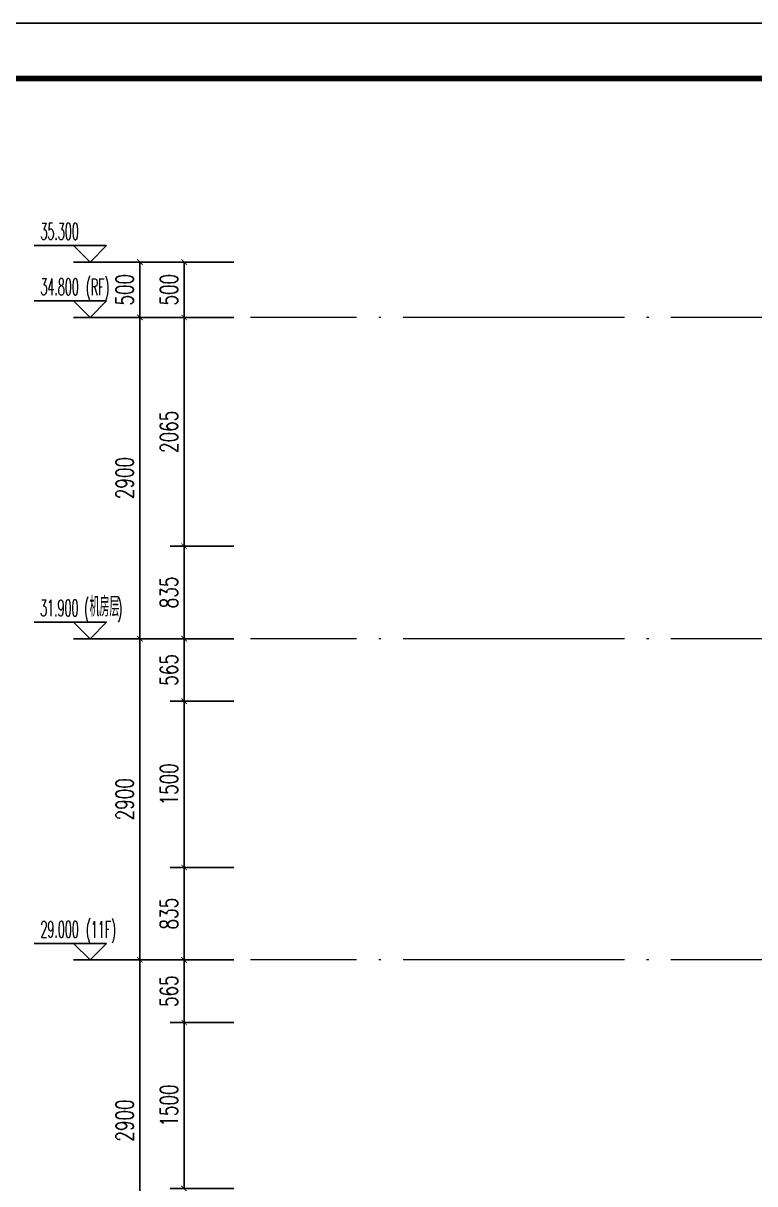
# Model space of a CAD drawing. Extents: x -668857 to 143095, y -247466 to 228182.
# Drawn here: x 54686 to 61295, y 215756 to 226233 of the extents above; entities that cross this region are included whole.
import ezdxf

# ---------------------------------------------------------------- set-up
doc = ezdxf.new("R2010")
doc.units = 0
doc.header["$LTSCALE"] = 1000
doc.linetypes.add('DOTE', pattern=[2.42, 2, -0.2, 0.02, -0.2])
doc.layers.get('0').update_dxf_attribs({"linetype": 'CONTINUOUS'})
doc.layers.get('DEFPOINTS').update_dxf_attribs({"linetype": 'CONTINUOUS'})
for name, color, linetype in [('-TK', 7, 'CONTINUOUS'), ('DIM_ELEV', 3, 'CONTINUOUS'), ('PUB_DIM', 3, 'CONTINUOUS'), ('PUB_TEXT', 2, 'CONTINUOUS')]:
    doc.layers.add(name, color=color, linetype=linetype)
doc.layers.add('DOTE', color=19, linetype='DOTE', lineweight=9)
doc.styles.add('_TCH_DIM', font='SIMPLEX.shx', dxfattribs={"width": 0.7, "bigfont": 'GBCBIG.shx'})
doc.styles.add('_TCH_DIM_T3', font='SIMPLEX', dxfattribs={"width": 0.705882, "bigfont": 'GBCBIG'})
doc.dimstyles.new('_TCH_ARCH&&50', dxfattribs={"dimtxt": 157.5, "dimasz": 50, "dimexe": 125, "dimexo": 150, "dimgap": 58.75, "dimtad": 1, "dimdec": 0, "dimzin": 0, "dimdsep": 46, "dimtxsty": '_TCH_DIM_T3', "dimblk": 'ARCHTICK', "dimcen": 0.09, "dimclrt": 7, "dimazin": 0, "dimtfac": 1, "dimtdec": 0, "dimtix": 1, "dimtmove": 2, "dimatfit": 3, "dimldrblk": 'ARCHTICK', "dimfxl": 0, "dimtolj": 1, "dimtzin": 0, "dimarcsym": 0})

# ---------------------------------------------------------------- blocks, each defined once
blk = doc.blocks.new('A1')
blk.add_lwpolyline([(0, 59400), (0, 0), (84100, 0), (84100, 59400)], close=True)
at = {"const_width": 100}
blk.add_lwpolyline([(2500, 58400), (2500, 1000), (83100, 1000), (83100, 58400)], close=True, dxfattribs=at)
blk = doc.blocks.new('_ArchTick')
at = {"color": 0, "linetype": 'ByBlock', "const_width": 0.15}
blk.add_lwpolyline([(-0.5, -0.5), (0.5, 0.5)], dxfattribs=at)
blk = doc.blocks.new('*D445')
at = {"layer": 'DEFPOINTS', "color": 0}
for p in [(56140, 217212), (56740, 217212), (56740, 215712)]:
    blk.add_point(p, dxfattribs=at)
at = {"layer": 'PUB_DIM', "color": 0, "lineweight": -2}
for p, q in [((56590, 217212), (56015, 217212)), ((56140, 215712), (56140, 217212)), ((56590, 215712), (56015, 215712))]:
    blk.add_line(p, q, dxfattribs=at)
at = {"layer": 'PUB_DIM', "color": 0, "lineweight": -2, "xscale": 50, "yscale": 50, "zscale": 50}
for p, rotation in [((56140, 217212), 90), ((56140, 215712), 270)]:
    blk.add_blockref('_ArchTick', p, dxfattribs=dict(at, rotation=rotation))
at = {"layer": 'PUB_DIM', "color": 7, "insert": (56003, 216462), "char_height": 157.5, "attachment_point": 5, "rotation": 90, "style": '_TCH_DIM_T3'}
blk.add_mtext('\\A1;1500', dxfattribs=at)
blk = doc.blocks.new('*D446')
at = {"layer": 'DEFPOINTS', "color": 0}
for p in [(56140, 217777), (56740, 217777), (56740, 217212)]:
    blk.add_point(p, dxfattribs=at)
at = {"layer": 'PUB_DIM', "color": 0, "lineweight": -2}
for p, q in [((56590, 217777), (56015, 217777)), ((56140, 217212), (56140, 217777)), ((56590, 217212), (56015, 217212))]:
    blk.add_line(p, q, dxfattribs=at)
at = {"layer": 'PUB_DIM', "color": 0, "lineweight": -2, "xscale": 50, "yscale": 50, "zscale": 50}
for p, rotation in [((56140, 217777), 90), ((56140, 217212), 270)]:
    blk.add_blockref('_ArchTick', p, dxfattribs=dict(at, rotation=rotation))
at = {"layer": 'PUB_DIM', "color": 7, "insert": (56003, 217494), "char_height": 157.5, "attachment_point": 5, "rotation": 90, "style": '_TCH_DIM_T3'}
blk.add_mtext('\\A1;565', dxfattribs=at)
blk = doc.blocks.new('*D447')
at = {"layer": 'DEFPOINTS', "color": 0}
for p in [(56140, 218612), (56740, 218612), (56740, 217777)]:
    blk.add_point(p, dxfattribs=at)
at = {"layer": 'PUB_DIM', "color": 0, "lineweight": -2}
for p, q in [((56590, 218612), (56015, 218612)), ((56140, 217777), (56140, 218612)), ((56590, 217777), (56015, 217777))]:
    blk.add_line(p, q, dxfattribs=at)
at = {"layer": 'PUB_DIM', "color": 0, "lineweight": -2, "xscale": 50, "yscale": 50, "zscale": 50}
for p, rotation in [((56140, 218612), 90), ((56140, 217777), 270)]:
    blk.add_blockref('_ArchTick', p, dxfattribs=dict(at, rotation=rotation))
at = {"layer": 'PUB_DIM', "color": 7, "insert": (56003, 218194), "char_height": 157.5, "attachment_point": 5, "rotation": 90, "style": '_TCH_DIM_T3'}
blk.add_mtext('\\A1;835', dxfattribs=at)
blk = doc.blocks.new('*D448')
at = {"layer": 'DEFPOINTS', "color": 0}
for p in [(56140, 220112), (56740, 220112), (56740, 218612)]:
    blk.add_point(p, dxfattribs=at)
at = {"layer": 'PUB_DIM', "color": 0, "lineweight": -2}
for p, q in [((56590, 220112), (56015, 220112)), ((56140, 218612), (56140, 220112)), ((56590, 218612), (56015, 218612))]:
    blk.add_line(p, q, dxfattribs=at)
at = {"layer": 'PUB_DIM', "color": 0, "lineweight": -2, "xscale": 50, "yscale": 50, "zscale": 50}
for p, rotation in [((56140, 220112), 90), ((56140, 218612), 270)]:
    blk.add_blockref('_ArchTick', p, dxfattribs=dict(at, rotation=rotation))
at = {"layer": 'PUB_DIM', "color": 7, "insert": (56003, 219362), "char_height": 157.5, "attachment_point": 5, "rotation": 90, "style": '_TCH_DIM_T3'}
blk.add_mtext('\\A1;1500', dxfattribs=at)
blk = doc.blocks.new('*D449')
at = {"layer": 'DEFPOINTS', "color": 0}
for p in [(56140, 220677), (56740, 220677), (56740, 220112)]:
    blk.add_point(p, dxfattribs=at)
at = {"layer": 'PUB_DIM', "color": 0, "lineweight": -2}
for p, q in [((56590, 220677), (56015, 220677)), ((56140, 220112), (56140, 220677)), ((56590, 220112), (56015, 220112))]:
    blk.add_line(p, q, dxfattribs=at)
at = {"layer": 'PUB_DIM', "color": 0, "lineweight": -2, "xscale": 50, "yscale": 50, "zscale": 50}
for p, rotation in [((56140, 220677), 90), ((56140, 220112), 270)]:
    blk.add_blockref('_ArchTick', p, dxfattribs=dict(at, rotation=rotation))
at = {"layer": 'PUB_DIM', "color": 7, "insert": (56003, 220394), "char_height": 157.5, "attachment_point": 5, "rotation": 90, "style": '_TCH_DIM_T3'}
blk.add_mtext('\\A1;565', dxfattribs=at)
blk = doc.blocks.new('*D450')
at = {"layer": 'DEFPOINTS', "color": 0}
for p in [(56140, 221512), (56740, 221512), (56740, 220677)]:
    blk.add_point(p, dxfattribs=at)
at = {"layer": 'PUB_DIM', "color": 0, "lineweight": -2}
for p, q in [((56590, 221512), (56015, 221512)), ((56140, 220677), (56140, 221512)), ((56590, 220677), (56015, 220677))]:
    blk.add_line(p, q, dxfattribs=at)
at = {"layer": 'PUB_DIM', "color": 0, "lineweight": -2, "xscale": 50, "yscale": 50, "zscale": 50}
for p, rotation in [((56140, 221512), 90), ((56140, 220677), 270)]:
    blk.add_blockref('_ArchTick', p, dxfattribs=dict(at, rotation=rotation))
at = {"layer": 'PUB_DIM', "color": 7, "insert": (56003, 221094), "char_height": 157.5, "attachment_point": 5, "rotation": 90, "style": '_TCH_DIM_T3'}
blk.add_mtext('\\A1;835', dxfattribs=at)
blk = doc.blocks.new('*D451')
at = {"layer": 'DEFPOINTS', "color": 0}
for p in [(56140, 223577), (56740, 223577), (56740, 221512)]:
    blk.add_point(p, dxfattribs=at)
at = {"layer": 'PUB_DIM', "color": 0, "lineweight": -2}
for p, q in [((56590, 223577), (56015, 223577)), ((56140, 221512), (56140, 223577)), ((56590, 221512), (56015, 221512))]:
    blk.add_line(p, q, dxfattribs=at)
at = {"layer": 'PUB_DIM', "color": 0, "lineweight": -2, "xscale": 50, "yscale": 50, "zscale": 50}
for p, rotation in [((56140, 223577), 90), ((56140, 221512), 270)]:
    blk.add_blockref('_ArchTick', p, dxfattribs=dict(at, rotation=rotation))
at = {"layer": 'PUB_DIM', "color": 7, "insert": (56003, 222544), "char_height": 157.5, "attachment_point": 5, "rotation": 90, "style": '_TCH_DIM_T3'}
blk.add_mtext('\\A1;2065', dxfattribs=at)
blk = doc.blocks.new('*D452')
at = {"layer": 'DEFPOINTS', "color": 0}
for p in [(56140, 224077), (56740, 224077), (56740, 223577)]:
    blk.add_point(p, dxfattribs=at)
at = {"layer": 'PUB_DIM', "color": 0, "lineweight": -2}
for p, q in [((56590, 224077), (56015, 224077)), ((56140, 223577), (56140, 224077)), ((56590, 223577), (56015, 223577))]:
    blk.add_line(p, q, dxfattribs=at)
at = {"layer": 'PUB_DIM', "color": 0, "lineweight": -2, "xscale": 50, "yscale": 50, "zscale": 50}
for p, rotation in [((56140, 224077), 90), ((56140, 223577), 270)]:
    blk.add_blockref('_ArchTick', p, dxfattribs=dict(at, rotation=rotation))
at = {"layer": 'PUB_DIM', "color": 7, "insert": (56003, 223827), "char_height": 157.5, "attachment_point": 5, "rotation": 90, "style": '_TCH_DIM_T3'}
blk.add_mtext('\\A1;500', dxfattribs=at)
blk = doc.blocks.new('*D453')
at = {"layer": 'DEFPOINTS', "color": 0}
for p in [(55740, 217777), (56740, 217777), (56740, 214877)]:
    blk.add_point(p, dxfattribs=at)
at = {"layer": 'PUB_DIM', "color": 0, "lineweight": -2}
for p, q in [((56590, 217777), (55615, 217777)), ((55740, 214877), (55740, 217777)), ((56590, 214877), (55615, 214877))]:
    blk.add_line(p, q, dxfattribs=at)
at = {"layer": 'PUB_DIM', "color": 0, "lineweight": -2, "xscale": 50, "yscale": 50, "zscale": 50}
for p, rotation in [((55740, 217777), 90), ((55740, 214877), 270)]:
    blk.add_blockref('_ArchTick', p, dxfattribs=dict(at, rotation=rotation))
at = {"layer": 'PUB_DIM', "color": 7, "insert": (55603, 216327), "char_height": 157.5, "attachment_point": 5, "rotation": 90, "style": '_TCH_DIM_T3'}
blk.add_mtext('\\A1;2900', dxfattribs=at)
blk = doc.blocks.new('*D454')
at = {"layer": 'DEFPOINTS', "color": 0}
for p in [(55740, 220677), (56740, 220677), (56740, 217777)]:
    blk.add_point(p, dxfattribs=at)
at = {"layer": 'PUB_DIM', "color": 0, "lineweight": -2}
for p, q in [((56590, 220677), (55615, 220677)), ((55740, 217777), (55740, 220677)), ((56590, 217777), (55615, 217777))]:
    blk.add_line(p, q, dxfattribs=at)
at = {"layer": 'PUB_DIM', "color": 0, "lineweight": -2, "xscale": 50, "yscale": 50, "zscale": 50}
for p, rotation in [((55740, 220677), 90), ((55740, 217777), 270)]:
    blk.add_blockref('_ArchTick', p, dxfattribs=dict(at, rotation=rotation))
at = {"layer": 'PUB_DIM', "color": 7, "insert": (55603, 219227), "char_height": 157.5, "attachment_point": 5, "rotation": 90, "style": '_TCH_DIM_T3'}
blk.add_mtext('\\A1;2900', dxfattribs=at)
blk = doc.blocks.new('*D455')
at = {"layer": 'DEFPOINTS', "color": 0}
for p in [(55740, 223577), (56740, 223577), (56740, 220677)]:
    blk.add_point(p, dxfattribs=at)
at = {"layer": 'PUB_DIM', "color": 0, "lineweight": -2}
for p, q in [((56590, 223577), (55615, 223577)), ((55740, 220677), (55740, 223577)), ((56590, 220677), (55615, 220677))]:
    blk.add_line(p, q, dxfattribs=at)
at = {"layer": 'PUB_DIM', "color": 0, "lineweight": -2, "xscale": 50, "yscale": 50, "zscale": 50}
for p, rotation in [((55740, 223577), 90), ((55740, 220677), 270)]:
    blk.add_blockref('_ArchTick', p, dxfattribs=dict(at, rotation=rotation))
at = {"layer": 'PUB_DIM', "color": 7, "insert": (55603, 222127), "char_height": 157.5, "attachment_point": 5, "rotation": 90, "style": '_TCH_DIM_T3'}
blk.add_mtext('\\A1;2900', dxfattribs=at)
blk = doc.blocks.new('*D456')
at = {"layer": 'DEFPOINTS', "color": 0}
for p in [(55740, 224077), (56740, 224077), (56740, 223577)]:
    blk.add_point(p, dxfattribs=at)
at = {"layer": 'PUB_DIM', "color": 0, "lineweight": -2}
for p, q in [((56590, 224077), (55615, 224077)), ((55740, 223577), (55740, 224077)), ((56590, 223577), (55615, 223577))]:
    blk.add_line(p, q, dxfattribs=at)
at = {"layer": 'PUB_DIM', "color": 0, "lineweight": -2, "xscale": 50, "yscale": 50, "zscale": 50}
for p, rotation in [((55740, 224077), 90), ((55740, 223577), 270)]:
    blk.add_blockref('_ArchTick', p, dxfattribs=dict(at, rotation=rotation))
at = {"layer": 'PUB_DIM', "color": 7, "insert": (55603, 223827), "char_height": 157.5, "attachment_point": 5, "rotation": 90, "style": '_TCH_DIM_T3'}
blk.add_mtext('\\A1;500', dxfattribs=at)

msp = doc.modelspace()

# ---------------------------------------------------------------- linework, layer by layer
at = {"layer": 'DIM_ELEV'}
for p, q in [((55440.04, 224226.56), (54784.04, 224226.56)), ((55290.04, 224076.56), (55140.04, 224226.56)), ((55290.04, 224076.56), (55440.04, 224226.56)), ((56140.04, 224076.56), (55140.04, 224076.56)), ((55440.04, 223726.55), (54784.04, 223726.55)), ((55290.04, 223576.55), (55140.04, 223726.55)), ((55290.04, 223576.55), (55440.04, 223726.55)), ((56140.04, 223576.55), (55140.04, 223576.55)), ((55440.04, 220826.55), (54784.04, 220826.55)), ((55290.04, 220676.55), (55140.04, 220826.55)), ((55290.04, 220676.55), (55440.04, 220826.55)), ((56140.04, 220676.55), (55140.04, 220676.55)), ((55440.04, 217926.55), (54784.04, 217926.55)), ((55290.04, 217776.55), (55140.04, 217926.55)), ((55290.04, 217776.55), (55440.04, 217926.55)), ((56140.04, 217776.55), (55140.04, 217776.55))]:
    msp.add_line(p, q, dxfattribs=at)
at = {"layer": 'DOTE', "color": 1, "linetype": 'DOTE'}
for p, q in [((72217.1, 223576.55), (56740.04, 223576.55)), ((72217.1, 220676.55), (56740.04, 220676.55)), ((72217.1, 217776.55), (56740.04, 217776.55))]:
    msp.add_line(p, q, dxfattribs=at)

# ---------------------------------------------------------------- block references
at = {"layer": '-TK', "xscale": 0.5, "yscale": 0.5, "zscale": 0.5}
msp.add_blockref('A1', (36624.44, 196533.15), dxfattribs=at)

# ---------------------------------------------------------------- texts
at = {"layer": 'PUB_TEXT', "style": '_TCH_DIM'}
for s, height, width, p in [('35.300', 148.75, 0.494118, (54841.84, 224279.06)), ('34.800', 148.75, 0.494118, (54841.84, 223779.05)), ('(RF)', 148.75, 0.494118, (55252.64, 223776.6)), ('机房层', 178.723, 0.7, (55285.54, 220876.6)), ('31.900', 148.75, 0.494118, (54839.04, 220879.05)), ('(', 148.75, 0.494118, (55236.54, 220876.6)), (')', 148.75, 0.494118, (55535.76, 220876.6)), ('(11F)', 148.75, 0.494118, (55252.64, 217976.6)), ('29.000', 148.75, 0.494118, (54841.84, 217979.05))]:
    msp.add_text(s, height=height, dxfattribs=dict(at, width=width)).set_placement(p)

# ---------------------------------------------------------------- dimensions: what is measured, and where the dimension line sits
at = {"layer": 'PUB_DIM'}
for p1, p2, distance, picture, middle in [((56740.04, 223576.55), (56740.04, 224076.56), 1000, '*D456', (55602.54, 223826.56)), ((56740.04, 223576.55), (56740.04, 224076.56), 600, '*D452', (56002.54, 223826.56)), ((56740.04, 220676.55), (56740.04, 223576.55), 1000, '*D455', (55602.54, 222126.55)), ((56740.04, 221511.57), (56740.04, 223576.55), 600, '*D451', (56002.54, 222544.06)), ((56740.04, 220676.55), (56740.04, 221511.57), 600, '*D450', (56002.54, 221094.06)), ((56740.04, 217776.55), (56740.04, 220676.55), 1000, '*D454', (55602.54, 219226.55)), ((56740.04, 220111.59), (56740.04, 220676.55), 600, '*D449', (56002.54, 220394.07)), ((56740.04, 218611.59), (56740.04, 220111.59), 600, '*D448', (56002.54, 219361.59)), ((56740.04, 217776.55), (56740.04, 218611.59), 600, '*D447', (56002.54, 218194.07)), ((56740.04, 214876.55), (56740.04, 217776.55), 1000, '*D453', (55602.54, 216326.55)), ((56740.04, 217211.59), (56740.04, 217776.55), 600, '*D446', (56002.54, 217494.07)), ((56740.04, 215711.59), (56740.04, 217211.59), 600, '*D445', (56002.54, 216461.59))]:
    dim = msp.add_aligned_dim(p1=p1, p2=p2, distance=distance, dimstyle='_TCH_ARCH&&50', dxfattribs=at)
    dim.commit()
    dim.dimension.update_dxf_attribs({"geometry": picture, "text_midpoint": middle})

doc.saveas('drawing.dxf')
